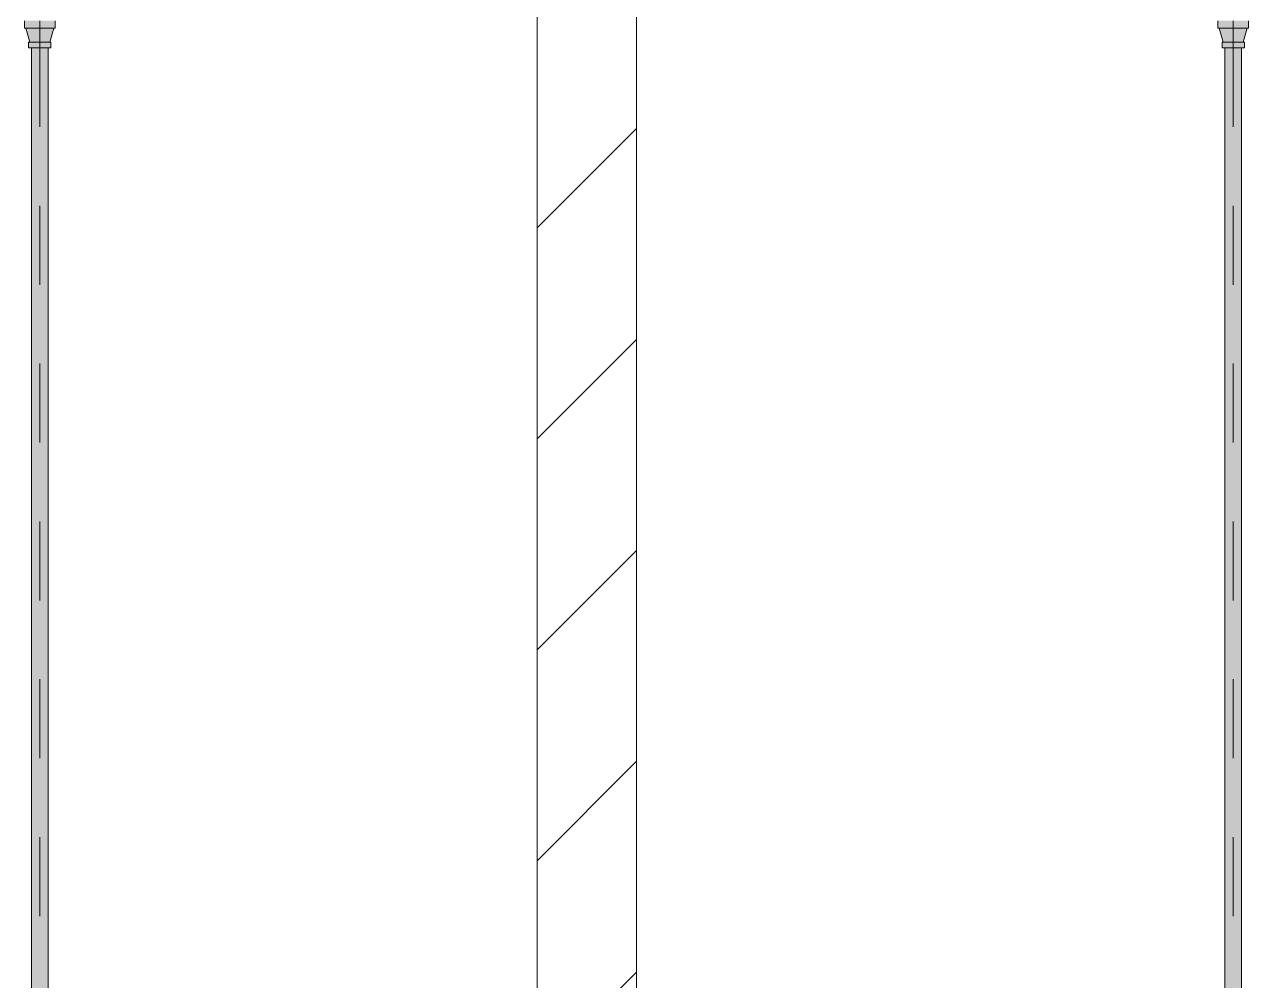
# Model space of a CAD drawing. Header units: millimetres. Extents: x -4000 to 187956, y -58990 to 162485.
# Drawn here: x 6719 to 9181, y 129273 to 131196 of the extents above; entities that cross this region are included whole.
import ezdxf

# ---------------------------------------------------------------- set-up
doc = ezdxf.new("R2010")
doc.units = ezdxf.units.MM
doc.linetypes.add('Dash 1_16_', pattern=[317.5, 158.75, -158.75])
for name, color, linetype, lineweight in [('A-WALL', 113, 'Continuous', 13), ('A-WALL-PATT', 111, 'Continuous', 13), ('P-PIPE', 3, 'Continuous', 9), ('P-PIPE-CNTR', 3, 'Continuous', 9)]:
    doc.layers.add(name, color=color, linetype=linetype, lineweight=lineweight)

# ---------------------------------------------------------------- blocks, each defined once
blk = doc.blocks.new('CMF2_NHAXUONG_A_rvt-1-0_000')
at = {"layer": 'A-WALL-PATT', "lineweight": 9}
h = blk.add_hatch(dxfattribs=at)
h.set_pattern_fill('FP_13', color=250, style=0, pattern_type=2)
h.set_pattern_definition([(45, (0, 0), (-212.13203, 212.13203), [])])
h.paths.add_polyline_path([(7750.1, 127349.9), (7950.1, 127349.9), (7950.1, 138700.1), (7750.1, 138700.1), (7750.1, 128068)])
at = {"layer": 'A-WALL', "color": 90, "lineweight": 15}
for p, q in [((7750.1, 137200.1), (7750.1, 127349.9)), ((7950.1, 127549.9), (7950.1, 134900))]:
    blk.add_line(p, q, dxfattribs=at)
at = {"layer": 'A-WALL', "color": 35, "lineweight": 15}
for p, q in [((7750.1, 135200.1), (7750.1, 127349.9)), ((7950.1, 127549.9), (7950.1, 134900))]:
    blk.add_line(p, q, dxfattribs=at)

msp = doc.modelspace()

# ---------------------------------------------------------------- block references
at = {"lineweight": 5}
msp.add_blockref('CMF2_NHAXUONG_A_rvt-1-0_000', (0, 0), dxfattribs=at)

# ---------------------------------------------------------------- next in the draw order: hatches: boundary and pattern name
at = {"layer": 'P-PIPE', "transparency": 33554534}
for points in [[(6719.2, 131188.6), (6780.8, 131188.6), (6779.8, 131203.5), (6719.2, 131203.5)], [(9119.2, 131188.6), (9180.8, 131188.6), (9179.8, 131203.5), (9119.2, 131203.5)], [(6764.2, 131160.7), (6770.1, 131160.7), (6777.1, 131188.6), (6721.9, 131188.6), (6730.6, 131160.7), (6760.1, 131160.7)], [(9164.2, 131160.7), (9170.1, 131160.7), (9177.1, 131188.6), (9121.9, 131188.6), (9130.6, 131160.7), (9160.1, 131160.7)], [(6772.5, 131148.9), (6771.7, 131160.7), (6727.5, 131160.7), (6728.3, 131148.9), (6771.7, 131148.9)], [(9172.5, 131148.9), (9171.7, 131160.7), (9127.5, 131160.7), (9128.3, 131148.9), (9171.7, 131148.9)], [(6750, 128490.6), (6750, 131148.9), (6733.3, 131148.9), (6733.9, 128490.6), (6745.7, 128490.6)], [(6750, 128490.6), (6766.7, 128490.6), (6766.1, 131148.9), (6750, 131148.9), (6750, 128506)], [(9150, 128490.6), (9150, 131148.9), (9133.3, 131148.9), (9133.9, 128490.6), (9145.7, 128490.6)], [(9150, 128490.6), (9166.7, 128490.6), (9166.1, 131148.9), (9150, 131148.9), (9150, 128506)]]:
    msp.add_hatch(color=1, dxfattribs=at).paths.add_polyline_path(points)

# ---------------------------------------------------------------- next in the draw order: linework, layer by layer
at = {"layer": 'P-PIPE', "color": 20, "lineweight": 13}
for p, q in [((6719.2, 131203.5), (6719.2, 131188.6)), ((6780.8, 131188.6), (6780.8, 131203.5)), ((9119.2, 131203.5), (9119.2, 131188.6)), ((9180.8, 131188.6), (9180.8, 131203.5)), ((6719.2, 131188.6), (6720.3, 131188.6)), ((6719.2, 131188.6), (6780.8, 131188.6)), ((6720.3, 131188.6), (6721.7, 131188.6)), ((6721.9, 131188.6), (6729.9, 131160.7)), ((6723.3, 131188.6), (6742, 131188.6)), ((6742.7, 131188.6), (6757.3, 131188.6)), ((6758, 131188.6), (6776.7, 131188.6)), ((6770.1, 131160.7), (6778.1, 131188.6)), ((6778.3, 131188.6), (6779.8, 131188.6)), ((6779.8, 131188.6), (6780.8, 131188.6)), ((9119.2, 131188.6), (9120.3, 131188.6)), ((9119.2, 131188.6), (9180.8, 131188.6)), ((9120.3, 131188.6), (9121.7, 131188.6)), ((9121.9, 131188.6), (9129.9, 131160.7)), ((9123.3, 131188.6), (9142, 131188.6)), ((9142.7, 131188.6), (9157.3, 131188.6)), ((9158, 131188.6), (9176.7, 131188.6)), ((9170.1, 131160.7), (9178.1, 131188.6)), ((9178.3, 131188.6), (9179.8, 131188.6)), ((9179.8, 131188.6), (9180.8, 131188.6)), ((6727.5, 131160.7), (6727.5, 131148.9)), ((6772.5, 131160.7), (6727.5, 131160.7)), ((6728.3, 131160.7), (6727.5, 131160.7)), ((6729.8, 131160.7), (6728.3, 131160.7)), ((6744.2, 131160.7), (6730.6, 131160.7)), ((6755.2, 131160.7), (6744.8, 131160.7)), ((6769.4, 131160.7), (6755.8, 131160.7)), ((6771.7, 131160.7), (6770.2, 131160.7)), ((6772.5, 131160.7), (6771.7, 131160.7)), ((6772.5, 131148.9), (6772.5, 131160.7)), ((9127.5, 131160.7), (9127.5, 131148.9)), ((9172.5, 131160.7), (9127.5, 131160.7)), ((9128.3, 131160.7), (9127.5, 131160.7)), ((9129.8, 131160.7), (9128.3, 131160.7)), ((9144.2, 131160.7), (9130.6, 131160.7)), ((9155.2, 131160.7), (9144.8, 131160.7)), ((9169.4, 131160.7), (9155.8, 131160.7)), ((9171.7, 131160.7), (9170.2, 131160.7)), ((9172.5, 131160.7), (9171.7, 131160.7)), ((9172.5, 131148.9), (9172.5, 131160.7)), ((6727.5, 131148.9), (6728.3, 131148.9)), ((6727.5, 131148.9), (6772.5, 131148.9)), ((6728.3, 131148.9), (6730.5, 131148.9)), ((6730.5, 131148.9), (6733.2, 131148.9)), ((6733.3, 131148.9), (6733.3, 128490.6)), ((6733.9, 131148.9), (6733.3, 131148.9)), ((6738.2, 131148.9), (6734, 131148.9)), ((6734.1, 131148.9), (6738.1, 131148.9)), ((6761.3, 131148.9), (6738.7, 131148.9)), ((6738.8, 131148.9), (6761.3, 131148.9)), ((6766, 131148.9), (6761.8, 131148.9)), ((6761.9, 131148.9), (6765.9, 131148.9)), ((6766.7, 131148.9), (6766.1, 131148.9)), ((6766.7, 128490.6), (6766.7, 131148.9)), ((6766.8, 131148.9), (6769.5, 131148.9)), ((6769.5, 131148.9), (6771.7, 131148.9)), ((6771.7, 131148.9), (6772.5, 131148.9)), ((9127.5, 131148.9), (9128.3, 131148.9)), ((9127.5, 131148.9), (9172.5, 131148.9)), ((9128.3, 131148.9), (9130.5, 131148.9)), ((9130.5, 131148.9), (9133.2, 131148.9)), ((9133.3, 131148.9), (9133.3, 128490.6)), ((9133.9, 131148.9), (9133.3, 131148.9)), ((9138.2, 131148.9), (9134, 131148.9)), ((9134.1, 131148.9), (9138.1, 131148.9)), ((9161.3, 131148.9), (9138.7, 131148.9)), ((9138.8, 131148.9), (9161.3, 131148.9)), ((9166, 131148.9), (9161.8, 131148.9)), ((9161.9, 131148.9), (9165.9, 131148.9)), ((9166.7, 131148.9), (9166.1, 131148.9)), ((9166.7, 128490.6), (9166.7, 131148.9)), ((9166.8, 131148.9), (9169.5, 131148.9)), ((9169.5, 131148.9), (9171.7, 131148.9)), ((9171.7, 131148.9), (9172.5, 131148.9))]:
    msp.add_line(p, q, dxfattribs=at)
at = {"layer": 'P-PIPE-CNTR', "color": 20, "lineweight": 13}
for p, q in [((6750, 131203.5), (6750, 131148.9)), ((9150, 131203.5), (9150, 131148.9))]:
    msp.add_line(p, q, dxfattribs=at)
at = {"layer": 'P-PIPE-CNTR', "color": 1, "linetype": 'Dash 1_16_'}
for p, q in [((6750, 131148.9), (6750, 128490.6)), ((6750, 131148.9), (6750, 128490.6)), ((9150, 131148.9), (9150, 128490.6)), ((9150, 131148.9), (9150, 128490.6))]:
    msp.add_line(p, q, dxfattribs=at)

doc.saveas('drawing.dxf')
